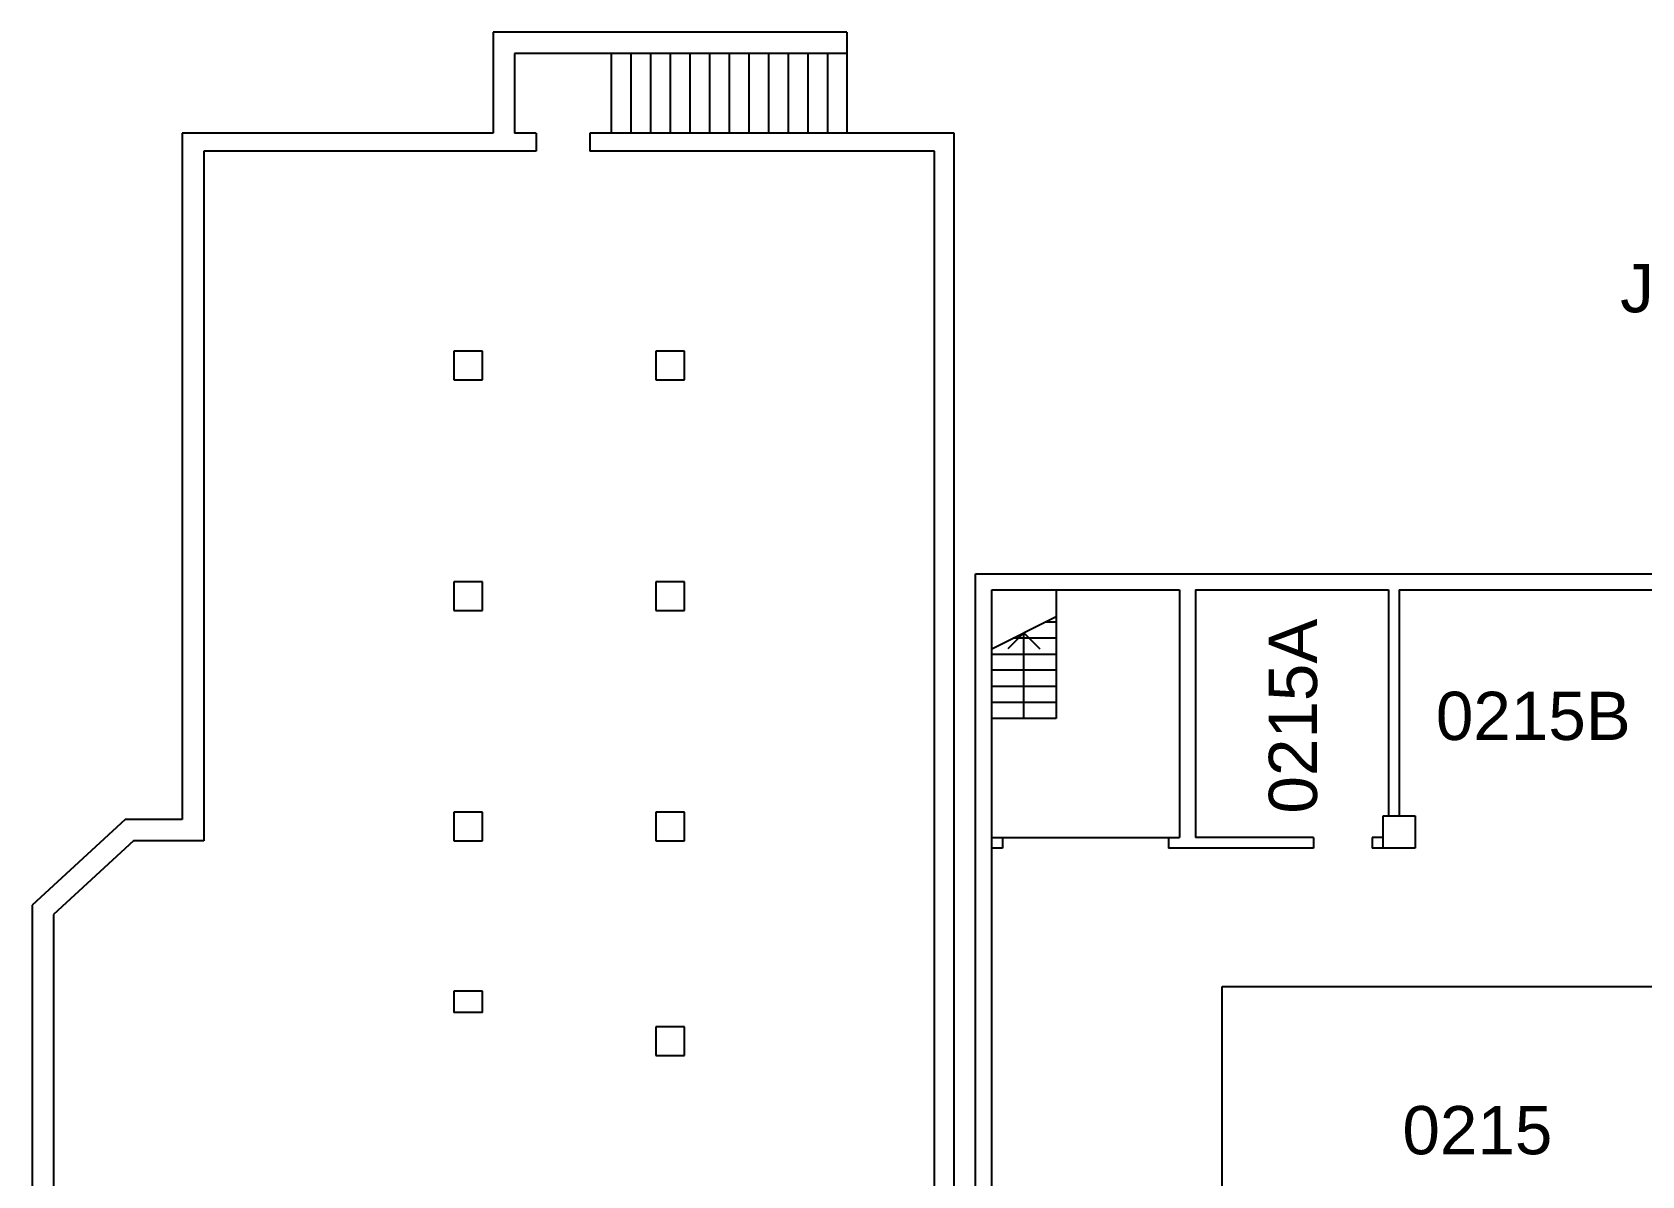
# Model space of a CAD drawing. Extents: x -207 to 5491, y -6091 to -2751.
# Drawn here: x -84 to 817, y -4769 to -4129 of the extents above; entities that cross this region are included whole.
import ezdxf

# ---------------------------------------------------------------- set-up
doc = ezdxf.new("R2010")
doc.units = 0
doc.header["$MEASUREMENT"] = 0
doc.layers.get('DEFPOINTS').update_dxf_attribs({"color": 31, "linetype": 'CONTINUOUS'})
for name, color, linetype in [('A-ANNO-RNUM', 4, 'CONTINUOUS'), ('A-ANNO-TEXT', 4, 'CONTINUOUS'), ('A-FLOR-STRS', 2, 'CONTINUOUS'), ('A-WALL-FULL', 6, 'CONTINUOUS'), ('S-COLS', 5, 'CONTINUOUS')]:
    doc.layers.add(name, color=color, linetype=linetype)
doc.styles.add('ARIAL', font='arial.ttf')

msp = doc.modelspace()

# ---------------------------------------------------------------- linework, layer by layer
at = {"layer": 'A-ANNO-TEXT'}
for p, q in [((471, -4465.26295), (462, -4474.26295)), ((471, -4513.26295), (471, -4465.26295)), ((471, -4465.26295), (480, -4474.26295))]:
    msp.add_line(p, q, dxfattribs=at)
at = {"layer": 'A-FLOR-STRS'}
for p, q in [((240, -4141.26295), (240, -4185.76295)), ((251, -4141.26295), (251, -4185.76295)), ((262, -4141.26295), (262, -4185.76295)), ((273, -4141.26295), (273, -4185.76295)), ((284, -4141.26295), (284, -4185.76295)), ((295, -4141.26295), (295, -4185.76295)), ((306, -4141.26295), (306, -4185.76295)), ((317, -4141.26295), (317, -4185.76295)), ((328, -4141.26295), (328, -4185.76295)), ((339, -4141.26295), (339, -4185.76295)), ((350, -4141.26295), (350, -4185.76295)), ((361, -4141.26295), (361, -4185.76295)), ((372, -4141.26295), (372, -4185.76295)), ((489, -4441.26295), (489, -4513.26295)), ((453, -4474.26295), (489, -4456.26295)), ((483, -4459.26295), (489, -4459.26295)), ((489, -4468.26295), (465, -4468.26295)), ((453, -4477.26295), (489, -4477.26295)), ((489, -4486.26295), (453, -4486.26295)), ((453, -4495.26295), (489, -4495.26295)), ((489, -4504.26295), (453, -4504.26295)), ((489, -4513.26295), (453, -4513.26295))]:
    msp.add_line(p, q, dxfattribs=at)
at = {"layer": 'A-WALL-FULL'}
for p, q in [((372, -4129.26295), (174, -4129.26295)), ((174, -4129.26295), (174, -4185.76295)), ((372, -4129.26295), (372, -4141.26295)), ((186, -4141.26295), (186, -4185.76295)), ((372, -4141.26295), (186, -4141.26295)), ((0, -4185.76295), (0, -4569.76295)), ((174, -4185.76295), (0, -4185.76295)), ((198, -4185.76295), (186, -4185.76295)), ((198, -4185.76295), (198, -4195.76295)), ((432, -4185.76295), (228, -4185.76295)), ((228, -4185.76295), (228, -4195.76295)), ((432, -5217.76295), (432, -4185.76295)), ((12, -4195.76295), (12, -4581.76295)), ((198, -4195.76295), (12, -4195.76295)), ((421, -4195.76295), (228, -4195.76295)), ((421, -5205.76295), (421, -4195.76295)), ((444, -5235.76295), (444, -4432.26295)), ((444, -4432.26295), (843.5, -4432.26295)), ((453, -4441.26295), (558, -4441.26295)), ((453, -5241.76295), (453, -4441.26295)), ((558, -4441.26295), (558, -4579.76295)), ((567, -4441.26295), (567, -4579.76295)), ((567, -4441.26295), (675, -4441.26295)), ((675, -4441.26295), (675, -4567.76295)), ((681, -4441.26295), (681, -4567.76295)), ((681, -4441.26295), (844, -4441.26295)), ((-32, -4569.76295), (-84, -4617.76295)), ((0, -4569.76295), (-32, -4569.76295)), ((-27.30819, -4581.76295), (-72, -4623.01692)), ((12, -4581.76295), (-27.30819, -4581.76295)), ((453, -4579.76295), (558, -4579.76295)), ((459, -4579.76295), (459, -4585.76295)), ((552, -4579.76295), (552, -4585.76295)), ((633, -4579.76295), (567, -4579.76295)), ((633, -4579.76295), (633, -4585.76295)), ((672, -4579.76295), (666, -4579.76295)), ((666, -4579.76295), (666, -4585.76295)), ((459, -4585.76295), (453, -4585.76295)), ((633, -4585.76295), (552, -4585.76295)), ((672, -4585.76295), (666, -4585.76295)), ((-84, -4617.76295), (-84, -4785.76295)), ((-72, -4623.01692), (-72, -4780.50898)), ((582, -4990.26295), (582, -4663.26295)), ((582, -4663.26295), (834, -4663.26295))]:
    msp.add_line(p, q, dxfattribs=at)
at = {"layer": 'S-COLS'}
for p, q in [((168, -4307.76295), (152, -4307.76295)), ((152, -4307.76295), (152, -4323.76295)), ((168, -4323.76295), (168, -4307.76295)), ((265, -4307.76295), (265, -4323.76295)), ((281, -4307.76295), (265, -4307.76295)), ((281, -4323.76295), (281, -4307.76295)), ((152, -4323.76295), (168, -4323.76295)), ((265, -4323.76295), (281, -4323.76295)), ((152, -4436.76295), (152, -4452.76295)), ((168, -4436.76295), (152, -4436.76295)), ((168, -4452.76295), (168, -4436.76295)), ((281, -4436.76295), (265, -4436.76295)), ((265, -4436.76295), (265, -4452.76295)), ((281, -4452.76295), (281, -4436.76295)), ((152, -4452.76295), (168, -4452.76295)), ((265, -4452.76295), (281, -4452.76295)), ((168, -4565.76295), (152, -4565.76295)), ((152, -4565.76295), (152, -4581.76295)), ((168, -4581.76295), (168, -4565.76295)), ((265, -4565.76295), (265, -4581.76295)), ((281, -4565.76295), (265, -4565.76295)), ((281, -4581.76295), (281, -4565.76295)), ((672, -4567.76295), (690, -4567.76295)), ((672, -4585.76295), (672, -4567.76295)), ((690, -4567.76295), (690, -4585.76295)), ((152, -4581.76295), (168, -4581.76295)), ((265, -4581.76295), (281, -4581.76295)), ((690, -4585.76295), (672, -4585.76295)), ((152, -4665.76295), (152, -4677.76295)), ((168, -4665.76295), (152, -4665.76295)), ((168, -4677.76295), (168, -4665.76295)), ((168, -4677.76295), (152, -4677.76295)), ((281, -4685.76295), (265, -4685.76295)), ((265, -4685.76295), (265, -4701.76295)), ((281, -4701.76295), (281, -4685.76295)), ((265, -4701.76295), (281, -4701.76295))]:
    msp.add_line(p, q, dxfattribs=at)

# ---------------------------------------------------------------- texts
at = {"layer": 'A-ANNO-RNUM', "style": 'ARIAL'}
msp.add_text('0215A', height=27, rotation=90, dxfattribs=at).set_placement((635.06395, -4566.48116))
for s, p in [('0215B', (701.56388, -4525.29579)), ('0215', (682.84898, -4757.10681))]:
    msp.add_text(s, height=27, dxfattribs=at).set_placement(p)
at = {"layer": 'DEFPOINTS', "style": 'ARIAL'}
msp.add_text('JEN CHANGED', height=27, dxfattribs=at).set_placement((804.6999, -4286.00482))

doc.saveas('drawing.dxf')
